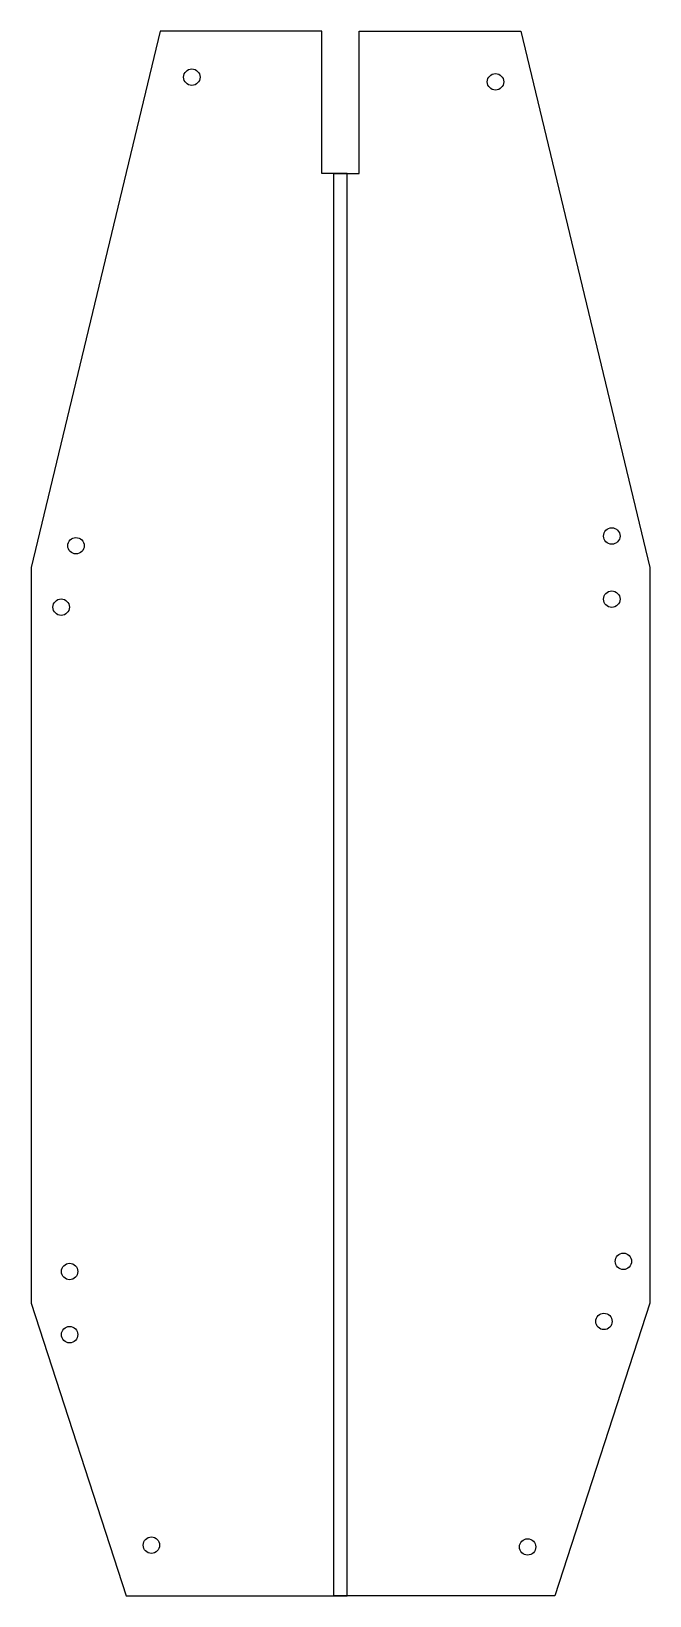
# Model space of a CAD drawing. Header units: millimetres. Extents: x 488 to 684, y 217 to 712.
import ezdxf

# ---------------------------------------------------------------- set-up
doc = ezdxf.new("R2010")
doc.units = ezdxf.units.MM

msp = doc.modelspace()

# ---------------------------------------------------------------- linework, layer by layer
at = {"color": 7, "linetype": 'Continuous', "lineweight": 25}
for p, q in [((528.83, 712.01), (488.01, 542.21)), ((580.01, 712.01), (528.83, 712.01)), ((580.01, 667.01), (580.01, 712.01)), ((591.81, 712.01), (642.99, 712.01)), ((591.81, 667.01), (591.81, 712.01)), ((642.99, 712.01), (683.81, 542.21)), ((588.01, 667.01), (580.01, 667.01)), ((583.81, 667.01), (591.81, 667.01)), ((583.81, 216.71), (583.81, 667.01)), ((588.01, 216.71), (588.01, 667.01)), ((488.01, 542.21), (488.01, 309.36)), ((683.81, 542.21), (683.81, 309.36)), ((488.01, 309.36), (518.01, 216.71)), ((683.81, 309.36), (653.81, 216.71)), ((518.01, 216.71), (588.01, 216.71)), ((653.81, 216.71), (583.81, 216.71))]:
    msp.add_line(p, q, dxfattribs=at)
for centre in [(538.84, 697.48), (634.98, 696.01), (671.81, 552.21), (502.15, 549.13), (497.47, 529.68), (671.81, 532.21), (500.14, 319.36), (675.48, 322.57), (669.32, 303.54), (500.14, 299.36), (526.04, 232.71), (645.15, 232.15)]:
    msp.add_circle(centre, 2.6, dxfattribs=at)

doc.saveas('drawing.dxf')
